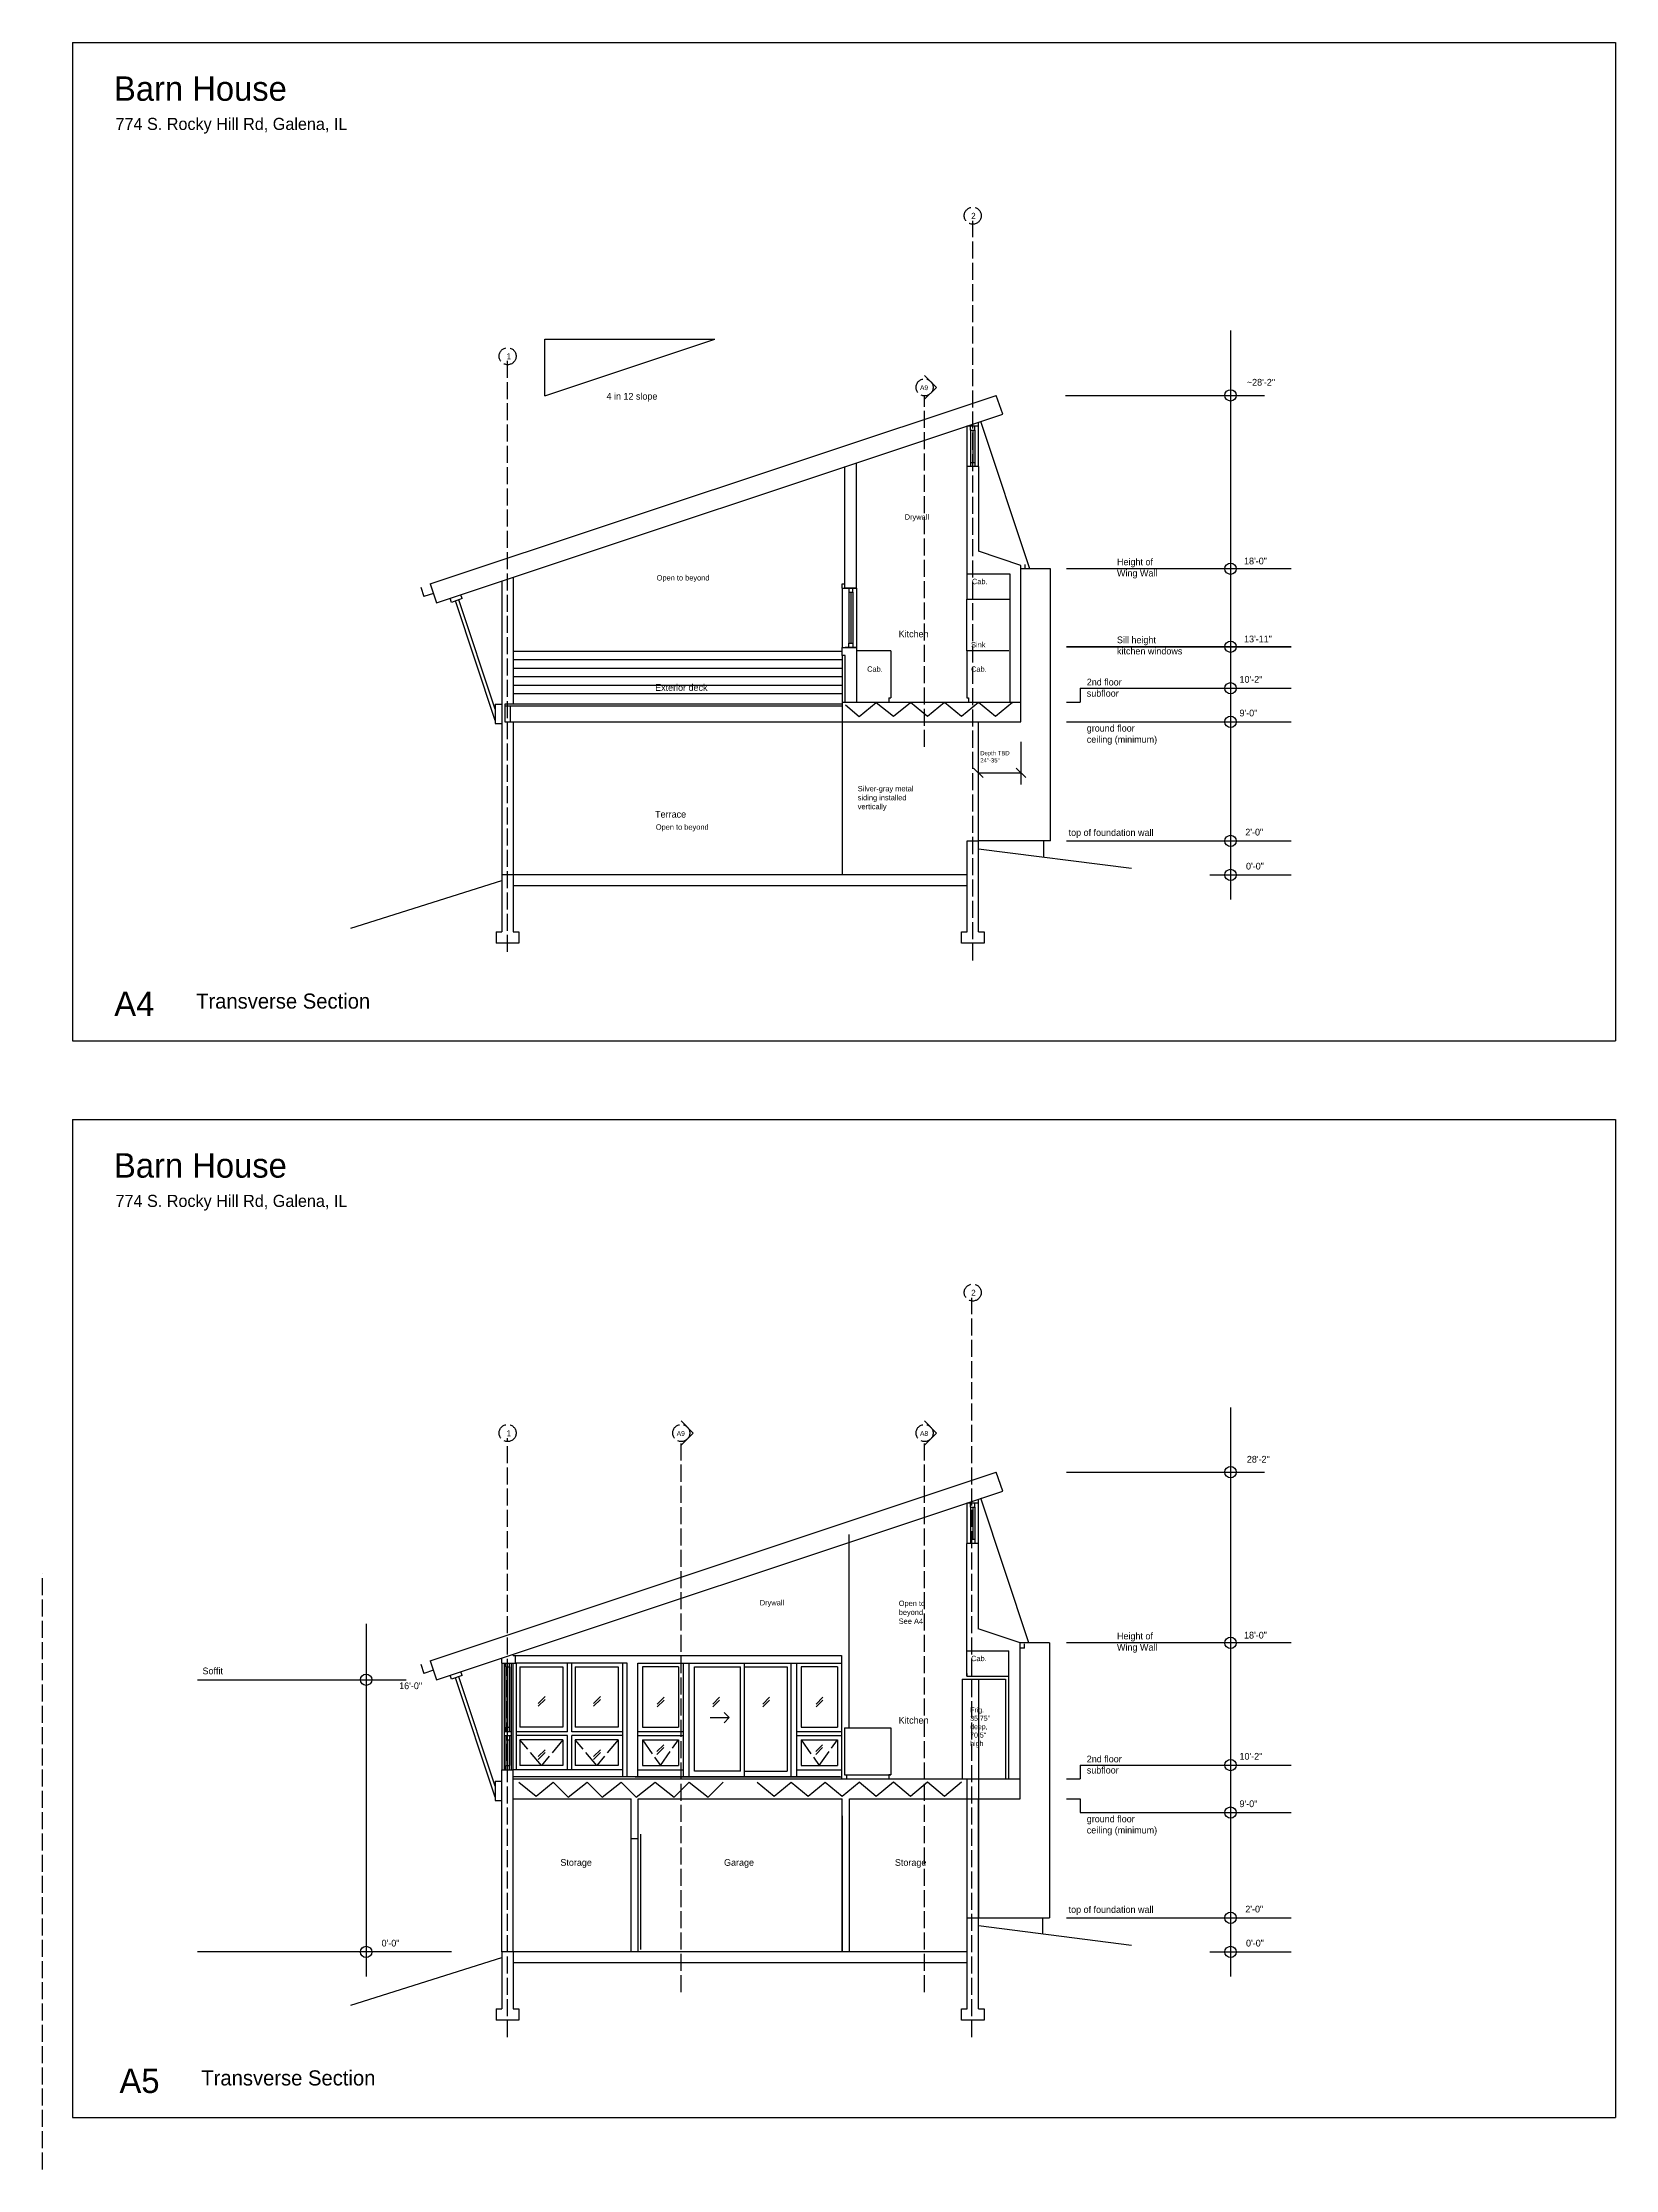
# Model space of a CAD drawing. Header units: inches. Extents: x 967 to 5652, y 0 to 2983.
# Drawn here: x 2145 to 3254, y 1483 to 2983 of the extents above; entities that cross this region are included whole.
import ezdxf

# ---------------------------------------------------------------- set-up
doc = ezdxf.new("R2010")
doc.units = ezdxf.units.IN
doc.header["$MEASUREMENT"] = 0
doc.linetypes.add('ACAD_ISO02W100', pattern=[15, 12, -3])
for name, color, linetype in [('const', 7, 'Continuous'), ('e1', 7, 'Continuous'), ('e2', 251, 'Continuous'), ('grid', 252, 'ACAD_ISO02W100'), ('millwork', 253, 'Continuous'), ('soffit', 253, 'ACAD_ISO02W100'), ('walls', 7, 'Continuous')]:
    doc.layers.add(name, color=color, linetype=linetype)

msp = doc.modelspace()

# ---------------------------------------------------------------- linework, layer by layer
for p, q in [((2166, 2982.6), (3254, 2982.6)), ((2166, 2982.6), (2166, 2278.6)), ((3254, 2982.6), (3254, 2278.6)), ((2166, 2783.6), (2166, 2278.6)), ((2796.8, 2419.5), (2804.8, 2419.5)), ((2166, 2278.6), (2836.2, 2278.6)), ((2166, 2278.6), (3254, 2278.6)), ((2166, 2223.1), (3254, 2223.1)), ((2166, 2223.1), (2166, 1519.1)), ((3254, 2223.1), (3254, 1519.1)), ((2166, 2024.1), (2166, 1519.1)), ((2796.8, 1659.9), (2804.8, 1659.9)), ((2166, 1519.1), (2836.2, 1519.1)), ((2166, 1519.1), (3254, 1519.1))]:
    msp.add_line(p, q)
at = {"layer": 'e1'}
for p, q in [((2800.8, 2709.2), (2800.8, 2686.5)), ((2804.8, 2683.5), (2796.7, 2683.5)), ((2796.7, 2683.5), (2796.7, 2590)), ((2804.8, 2683.5), (2804.9, 2623.8)), ((2804.8, 2683.5), (2804.8, 2683.5)), ((2834.8, 2503.5), (2834.8, 2613.8)), ((2837.8, 2611.5), (2834.8, 2611.5)), ((2837.8, 2611.5), (2837.8, 2614.5)), ((2411.6, 2598.6), (2413.8, 2591.9)), ((2418.2, 2600.8), (2422.6, 2587.5)), ((2708.8, 2600.9), (2710.7, 2600.9)), ((2708.9, 2597.9), (2718.8, 2597.9)), ((2718.8, 2597.9), (2710.8, 2597.9)), ((2713.3, 2597.9), (2713.3, 2594.9)), ((2716.3, 2594.9), (2716.3, 2597.9)), ((2796.8, 2608), (2826.9, 2608)), ((2826.9, 2608), (2826.9, 2517.5)), ((2713.3, 2594.9), (2716.3, 2594.9)), ((2714.8, 2594.9), (2714.8, 2558.9)), ((2796.7, 2590), (2826.8, 2590)), ((2708.8, 2555.9), (2719.1, 2555.9)), ((2710.8, 2550.4), (2708.8, 2550.4)), ((2718.8, 2555.9), (2710.9, 2555.9)), ((2713.3, 2555.9), (2713.3, 2558.9)), ((2713.3, 2558.9), (2716.3, 2558.9)), ((2716.3, 2558.9), (2716.3, 2555.9)), ((2743.1, 2553.5), (2719.1, 2553.5)), ((2743.1, 2553.5), (2743.1, 2520.5)), ((2826.3, 2553.5), (2796.7, 2553.5)), ((2796.7, 2553.5), (2796.7, 2520.5)), ((2741.6, 2520.5), (2743.1, 2520.5)), ((2741.6, 2520.5), (2741.6, 2517.5)), ((2796.7, 2520.5), (2797.8, 2520.5)), ((2797.8, 2520.5), (2797.8, 2517.5)), ((2708.8, 2516), (2470.8, 2516)), ((2470.8, 2516), (2470.8, 2503.5)), ((2708.8, 2514.5), (2470.8, 2514.5)), ((2474.8, 2503.5), (2474.8, 2514.5)), ((2708.8, 2517.5), (2708.8, 2503.5)), ((2800.8, 1949.6), (2800.8, 1927)), ((2796.7, 1848.4), (2796.7, 1924)), ((2804.8, 1924), (2796.7, 1924)), ((2804.7, 1924), (2804.7, 1863.9)), ((2804.8, 1924), (2804.8, 1924)), ((2796.7, 1830.4), (2796.7, 1848.4)), ((2796.7, 1848.4), (2826.3, 1848.4)), ((2834.3, 1743.9), (2834.3, 1854)), ((2837.3, 1850.2), (2834.3, 1850.2)), ((2837.3, 1850.2), (2837.3, 1853.2)), ((2411.6, 1839), (2413.8, 1832.4)), ((2418.2, 1841.2), (2422.6, 1827.9)), ((2472.8, 1837), (2472.8, 1794.5)), ((2476.8, 1845), (2478.3, 1845)), ((2796.7, 1832.4), (2796.7, 1830.4)), ((2796.7, 1830.4), (2826.3, 1830.4)), ((2793.4, 1828.4), (2823.9, 1828.4)), ((2793.4, 1828.4), (2793.4, 1757.9)), ((2823.9, 1828.4), (2823.9, 1757.9)), ((2470.3, 1791.5), (2470.3, 1788.5)), ((2472.8, 1785.5), (2472.8, 1767.4)), ((2475.3, 1791.5), (2475.3, 1788.5)), ((2710.3, 1793.9), (2710.3, 1760.9)), ((2710.3, 1793.9), (2743, 1793.9)), ((2743, 1793.9), (2743, 1760.9)), ((2710.3, 1760.9), (2711.8, 1760.9)), ((2711.8, 1760.9), (2711.8, 1757.9)), ((2743, 1760.9), (2741.5, 1760.9)), ((2741.5, 1760.9), (2741.5, 1757.9)), ((2708.8, 1635.9), (2708.8, 1727.9)), ((2713.8, 1635.9), (2713.8, 1727.9)), ((2559.8, 1635.9), (2559.8, 1715.9)), ((2564.8, 1635.9), (2564.8, 1715.9))]:
    msp.add_line(p, q, dxfattribs=at)
at = {"layer": 'e2'}
for p, q in [((2982.6, 2779.5), (2982.6, 2378.1)), ((2866.1, 2733.8), (3006.5, 2733.8)), ((2841.1, 2611.5), (2806.4, 2715.4)), ((2796.7, 2712.2), (2796.7, 2683.5)), ((2799.3, 2709.2), (2799.3, 2686.5)), ((2802.3, 2709.2), (2802.3, 2686.5)), ((2804.8, 2683.5), (2804.8, 2712.2)), ((2855.6, 2611.5), (2834.8, 2611.5)), ((2855.6, 2419.5), (2855.6, 2611.5)), ((3025.4, 2611.5), (2866.9, 2611.5)), ((2708.8, 2597.9), (2708.8, 2555.9)), ((2718.8, 2597.9), (2718.8, 2555.9)), ((2433.2, 2587.8), (2432.2, 2590.7)), ((2440.8, 2590.4), (2433.2, 2587.8)), ((2464.1, 2504.5), (2436, 2588.8)), ((2464.1, 2512.4), (2438.4, 2589.6)), ((2440.8, 2590.4), (2439.8, 2593.2)), ((2713.3, 2594.9), (2713.3, 2558.9)), ((2716.3, 2594.9), (2716.3, 2558.9)), ((2796.7, 2553.5), (2796.7, 2590)), ((2476.8, 2553.4), (2708.8, 2553.4)), ((2708.8, 2550.4), (2708.8, 2517.5)), ((2866.9, 2556.5), (3025.4, 2556.5)), ((3025.4, 2556.5), (2866.9, 2556.5)), ((2476.8, 2547.4), (2708.8, 2547.4)), ((2476.8, 2541.4), (2708.8, 2541.4)), ((2476.8, 2535.4), (2708.8, 2535.4)), ((2476.8, 2529.4), (2708.8, 2529.4)), ((2476.8, 2523.4), (2708.8, 2523.4)), ((2876.5, 2527.2), (3025.4, 2527.2)), ((2876.5, 2527.2), (2876.5, 2517.5)), ((2711, 2515.4), (2720.8, 2507.2)), ((2720.8, 2507.2), (2732.8, 2517.2)), ((2732.8, 2517.2), (2744.8, 2507.5)), ((2744.8, 2507.5), (2756.8, 2517.2)), ((2756.8, 2517.5), (2768.8, 2507.5)), ((2768.8, 2507.5), (2780.8, 2517.5)), ((2780.8, 2517.5), (2792.8, 2507.5)), ((2792.8, 2507.5), (2804.8, 2517.5)), ((2804.8, 2517.5), (2816.8, 2507.5)), ((2816.8, 2507.5), (2828.8, 2517.5)), ((2866.9, 2517.5), (2876.5, 2517.5)), ((2474.8, 2503.5), (2708.8, 2503.5)), ((2708.8, 2503.5), (2708.8, 2395.5)), ((2804.8, 2419.5), (2804.8, 2503.5)), ((2866.9, 2503.5), (2876.5, 2503.5)), ((2876.5, 2503.5), (3025.4, 2503.5)), ((2834.8, 2489.5), (2834.8, 2459.4)), ((2801.4, 2470.9), (2808.2, 2464.2)), ((2804.8, 2467.6), (2834.8, 2467.6)), ((2831.4, 2470.9), (2838.2, 2464.2)), ((2855.6, 2419.5), (2804.8, 2419.5)), ((2850.6, 2419.5), (2850.6, 2408.2)), ((2866.9, 2419.5), (3025.4, 2419.5)), ((2967.9, 2395.5), (3025.4, 2395.5)), ((2982.6, 2019.9), (2982.6, 1618.5)), ((2866.9, 1974.3), (3006.5, 1974.3)), ((2796.7, 1952.6), (2796.7, 1924)), ((2804.8, 1924), (2804.8, 1952.6)), ((2840.4, 1853.9), (2806.4, 1955.9)), ((2799.3, 1949.6), (2799.3, 1927)), ((2802.3, 1949.6), (2802.3, 1927)), ((2713.3, 1930.3), (2713.3, 1793.9)), ((2373, 1867.3), (2373, 1618.5)), ((2855, 1853.9), (2834.3, 1853.9)), ((2855, 1853.9), (2855, 1659.9)), ((3025.4, 1853.9), (2866.9, 1853.9)), ((2433.2, 1828.3), (2432.2, 1831.1)), ((2440.8, 1830.8), (2433.2, 1828.3)), ((2440.8, 1830.8), (2439.8, 1833.7)), ((2468.8, 1839.5), (2468.8, 1764.4)), ((2470.3, 1839.5), (2470.3, 1791.5)), ((2471.6, 1837), (2471.6, 1791.5)), ((2474.1, 1837), (2474.1, 1791.5)), ((2475.3, 1839.5), (2475.3, 1791.5)), ((2476.8, 1764.4), (2476.8, 1839.5)), ((2478.3, 1845), (2708.3, 1845)), ((2551.5, 1839.5), (2478.3, 1839.5)), ((2557, 1839.5), (2478.3, 1839.5)), ((2479, 1764.4), (2479, 1839.5)), ((2481.5, 1837), (2511.8, 1837)), ((2481.5, 1837), (2481.5, 1794.5)), ((2511.8, 1837), (2511.8, 1794.5)), ((2515, 1791.2), (2515, 1839.2)), ((2518, 1791.2), (2518, 1839.2)), ((2520.5, 1837), (2520.5, 1794.5)), ((2520.5, 1837), (2550.8, 1837)), ((2550.8, 1837), (2550.8, 1794.5)), ((2554, 1759.5), (2554, 1839.5)), ((2557, 1759.5), (2557, 1839.5)), ((2564.5, 1759.5), (2564.5, 1839.5)), ((2564.5, 1759.5), (2564.5, 1839.5)), ((2564.5, 1839.5), (2708.3, 1839.5)), ((2593.3, 1837), (2567.8, 1837)), ((2567.8, 1837), (2567.8, 1794.5)), ((2593.3, 1837), (2593.3, 1794.5)), ((2596.5, 1839.5), (2596.5, 1759.5)), ((2600.5, 1839.5), (2600.5, 1759.5)), ((2604.6, 1763.5), (2604.6, 1837)), ((2604.6, 1837), (2636.9, 1837)), ((2636.9, 1763.5), (2636.9, 1837)), ((2639.9, 1759.5), (2639.9, 1839.5)), ((2639.9, 1837), (2670, 1837)), ((2670, 1837), (2670, 1763.5)), ((2672.5, 1839.5), (2672.5, 1759.5)), ((2676.5, 1839.5), (2676.5, 1759.5)), ((2705.3, 1837), (2679.8, 1837)), ((2679.8, 1837), (2679.8, 1794.5)), ((2705.3, 1837), (2705.3, 1794.5)), ((2708.3, 1845), (2708.3, 1757.9)), ((2254, 1827.9), (2393.1, 1827.9)), ((2393.1, 1827.9), (2401.3, 1827.9)), ((2464.1, 1745), (2436, 1829.2)), ((2464.1, 1752.9), (2438.4, 1830)), ((2494.4, 1811.2), (2499.2, 1816)), ((2533.4, 1811.2), (2538.2, 1816)), ((2578.3, 1810.7), (2583.1, 1815.5)), ((2617.5, 1810.7), (2622.3, 1815.5)), ((2652.7, 1810.7), (2657.5, 1815.5)), ((2690.3, 1810.7), (2695.1, 1815.5)), ((2804.8, 1827.9), (2804.8, 1659.9)), ((2494.4, 1809.2), (2499.2, 1814)), ((2533.4, 1809.2), (2538.2, 1814)), ((2578.3, 1808.7), (2583.1, 1813.5)), ((2615.7, 1801.2), (2629.1, 1801.2)), ((2617.5, 1808.7), (2622.3, 1813.5)), ((2629.1, 1801.2), (2625.4, 1804.9)), ((2629.1, 1801.2), (2625.4, 1797.5)), ((2652.7, 1808.7), (2657.5, 1813.5)), ((2690.3, 1808.7), (2695.1, 1813.5)), ((2470.3, 1788.5), (2470.3, 1764.4)), ((2471.6, 1785.5), (2471.6, 1767.4)), ((2474.1, 1785.5), (2474.1, 1767.4)), ((2475.3, 1788.5), (2475.3, 1764.4)), ((2515, 1791.2), (2479, 1791.2)), ((2515, 1788.5), (2479, 1788.5)), ((2511.8, 1794.5), (2481.5, 1794.5)), ((2511.8, 1785.5), (2481.5, 1785.5)), ((2481.5, 1785.5), (2481.5, 1767.4)), ((2511.8, 1785.5), (2511.8, 1767.4)), ((2515, 1764.4), (2515, 1788.5)), ((2554, 1791.2), (2518, 1791.2)), ((2518, 1764.4), (2518, 1788.5)), ((2554, 1788.5), (2518, 1788.5)), ((2550.8, 1794.5), (2520.5, 1794.5)), ((2520.5, 1785.5), (2520.5, 1767.4)), ((2550.8, 1785.5), (2520.5, 1785.5)), ((2550.8, 1785.5), (2550.8, 1767.4)), ((2564.5, 1791.5), (2596.5, 1791.5)), ((2564.5, 1788.5), (2596.5, 1788.5)), ((2567.8, 1794.5), (2593.3, 1794.5)), ((2567.8, 1785.5), (2567.8, 1767.4)), ((2567.8, 1785.5), (2593.3, 1785.5)), ((2593.3, 1785.5), (2593.3, 1767.4)), ((2676.5, 1791.5), (2708.5, 1791.5)), ((2676.5, 1788.5), (2708.5, 1788.5)), ((2679.8, 1794.5), (2705.3, 1794.5)), ((2679.8, 1785.5), (2679.8, 1767.4)), ((2679.8, 1785.5), (2705.3, 1785.5)), ((2705.3, 1785.5), (2705.3, 1767.4)), ((2494.4, 1773.7), (2499.2, 1778.5)), ((2494.4, 1771.7), (2499.2, 1776.5)), ((2533.4, 1773.7), (2538.2, 1778.5)), ((2533.4, 1771.7), (2538.2, 1776.5)), ((2578.1, 1777.2), (2582.9, 1782)), ((2578.1, 1775.2), (2582.9, 1780)), ((2690.1, 1777.2), (2694.9, 1782)), ((2690.1, 1775.2), (2694.9, 1780)), ((2554, 1764.4), (2476.5, 1764.4)), ((2707.4, 1759.5), (2476.6, 1759.5)), ((2562.8, 1759.5), (2476.8, 1759.5)), ((2480.8, 1755.7), (2492.8, 1745.7)), ((2511.8, 1767.4), (2481.5, 1767.4)), ((2492.8, 1745.7), (2504.8, 1755.7)), ((2504.8, 1755.7), (2515.4, 1745.1)), ((2515.4, 1745.1), (2528.8, 1755.7)), ((2550.8, 1767.4), (2520.5, 1767.4)), ((2528.8, 1755.7), (2539.4, 1745.1)), ((2539.4, 1745.1), (2552.8, 1755.7)), ((2552.8, 1755.7), (2563.4, 1745.1)), ((2562.8, 1759.5), (2708.3, 1759.5)), ((2563.4, 1745.1), (2576.8, 1755.7)), ((2564.5, 1764.4), (2596.5, 1764.4)), ((2567.8, 1767.4), (2593.3, 1767.4)), ((2576.8, 1755.7), (2590.3, 1745.1)), ((2590.3, 1745.1), (2600.8, 1755.7)), ((2600.8, 1755.7), (2614.3, 1745.1)), ((2636.9, 1763.5), (2604.6, 1763.5)), ((2614.3, 1745.1), (2624.8, 1755.7)), ((2639.9, 1763.5), (2670, 1763.5)), ((2648.8, 1755.7), (2660.8, 1745.7)), ((2660.8, 1745.7), (2672.8, 1755.7)), ((2672.8, 1755.7), (2684.8, 1745.7)), ((2676.5, 1764.4), (2708.5, 1764.4)), ((2679.8, 1767.4), (2705.3, 1767.4)), ((2684.8, 1745.7), (2696.8, 1755.7)), ((2696.8, 1755.7), (2708.8, 1745.9)), ((2708.3, 1760.9), (2708.3, 1757.9)), ((2708.8, 1745.9), (2720.8, 1755.7)), ((2711.8, 1760.9), (2741.5, 1760.9)), ((2720.8, 1755.9), (2732.8, 1745.9)), ((2732.8, 1745.9), (2744.8, 1755.9)), ((2741.5, 1760.9), (2743, 1760.9)), ((2744.8, 1755.9), (2756.8, 1745.9)), ((2756.8, 1745.9), (2768.8, 1755.9)), ((2768.8, 1755.9), (2780.8, 1745.9)), ((2780.8, 1745.9), (2792.8, 1755.9)), ((2796.8, 1743.9), (2796.8, 1757.9)), ((2866.9, 1757.9), (2876.5, 1757.9)), ((2876.5, 1767.7), (3025.4, 1767.7)), ((2876.5, 1767.7), (2876.5, 1757.9)), ((2866.9, 1743.9), (2876.5, 1743.9)), ((2876.5, 1743.9), (2876.5, 1734.2)), ((2876.5, 1734.2), (3025.4, 1734.2)), ((2804.8, 1659.9), (2855, 1659.9)), ((2850, 1659.9), (2850, 1648.8)), ((2866.9, 1660), (3025.4, 1660)), ((2433.2, 1635.9), (2254, 1635.9)), ((2967.9, 1635.9), (3025.4, 1635.9))]:
    msp.add_line(p, q, dxfattribs=at)
for centre in [(2982.6, 2733.8), (2982.6, 2611.5), (2982.6, 2556.5), (2982.6, 2527.2), (2982.6, 2503.5), (2982.6, 2419.5), (2982.6, 2395.5), (2982.6, 1974.3), (2982.6, 1853.9), (2373, 1827.9), (2982.6, 1767.7), (2982.6, 1734.2), (2982.6, 1660), (2373, 1635.9), (2982.6, 1635.9)]:
    msp.add_circle(centre, 4, dxfattribs=at)
at = {"layer": 'grid'}
for p, q in [((2800.8, 2335.3), (2800.8, 2856.9)), ((2472.8, 2341.2), (2472.8, 2761.3)), ((2766.8, 2485.8), (2766.8, 2733.4)), ((2800.2, 1575.7), (2800.2, 2097.3)), ((2472.8, 1575.7), (2472.8, 1998.2)), ((2595.2, 1607.6), (2595.2, 1995.9)), ((2766.8, 1607.6), (2766.8, 1995.9)), ((2144.8, 1482.5), (2144.8, 1902.7))]:
    msp.add_line(p, q, dxfattribs=at)
for centre in [(2800.8, 2860.5), (2472.8, 2761.4), (2766.8, 2739.4), (2800.8, 2101), (2472.8, 2001.9), (2595.2, 2001.9), (2766.8, 2001.9)]:
    msp.add_circle(centre, 6, dxfattribs=at)
at = {"layer": 'millwork'}
for p, q in [((2499, 2763.5), (2499, 2773.5)), ((2499, 2773.5), (2619, 2773.5)), ((2499, 2733.5), (2499, 2773.5)), ((2499, 2753.5), (2499, 2763.5)), ((2499, 2753.5), (2499, 2753.5)), ((2468.8, 2602.9), (2468.8, 2395.5)), ((2476.8, 2605.5), (2476.8, 2516)), ((2464.1, 2515.9), (2464.1, 2502.3)), ((2464.1, 2515.9), (2468.6, 2515.9)), ((2464.1, 2502.3), (2468.6, 2502.3)), ((2476.8, 2503.5), (2476.8, 2395.5)), ((2464.1, 1756.3), (2464.1, 1742.7)), ((2464.1, 1756.3), (2468.6, 1756.3)), ((2464.1, 1742.7), (2468.6, 1742.7))]:
    msp.add_line(p, q, dxfattribs=at)
at = {"layer": 'soffit'}
for p, q in [((2496.6, 1767.4), (2481.5, 1785.5)), ((2511.8, 1785.5), (2496.6, 1767.4)), ((2535.6, 1767.4), (2520.5, 1785.5)), ((2550.8, 1785.5), (2535.6, 1767.4)), ((2567.8, 1785.5), (2580.5, 1767.4)), ((2580.5, 1767.4), (2593.3, 1785.5)), ((2679.8, 1785.5), (2692.5, 1767.4)), ((2692.5, 1767.4), (2705.3, 1785.5))]:
    msp.add_line(p, q, dxfattribs=at)
at = {"layer": 'walls'}
for p, q in [((2499, 2733.5), (2619, 2773.5)), ((2766.8, 2747.9), (2775.3, 2739.4)), ((2418.2, 2600.8), (2817.4, 2733.8)), ((2766.8, 2731), (2775.3, 2739.4)), ((2821.9, 2720.6), (2817.4, 2733.8)), ((2422.6, 2587.5), (2821.9, 2720.6)), ((2796.7, 2712.2), (2804.8, 2712.2)), ((2799.3, 2709.2), (2799.3, 2712.2)), ((2799.3, 2709.2), (2802.3, 2709.2)), ((2802.3, 2709.2), (2802.3, 2712.2)), ((2804.8, 2712.2), (2804.8, 2714.9)), ((2718.8, 2597.9), (2718.8, 2686.2)), ((2799.3, 2686.5), (2802.3, 2686.5)), ((2799.3, 2686.5), (2799.3, 2683.5)), ((2802.3, 2686.5), (2802.3, 2683.5)), ((2710.7, 2597.9), (2710.7, 2683.5)), ((2834.8, 2613.8), (2804.9, 2623.8)), ((2708.8, 2597.9), (2708.8, 2600.9)), ((2420.4, 2594.1), (2413.8, 2591.9)), ((2708.8, 2550.4), (2708.8, 2555.9)), ((2710.8, 2517.5), (2710.8, 2550.4)), ((2719.1, 2517.5), (2719.1, 2555.9)), ((2708.8, 2517.5), (2834.8, 2517.5)), ((2470.8, 2503.5), (2474.8, 2503.5)), ((2708.8, 2503.5), (2834.8, 2503.5)), ((2796.8, 2355.5), (2796.8, 2419.5)), ((2804.8, 2355.5), (2804.8, 2419.5)), ((2804.8, 2414), (2912.7, 2400.3)), ((2362.3, 2358), (2468.8, 2391.5)), ((2796.8, 2395.5), (2468.8, 2395.5)), ((2468.8, 2395.5), (2468.8, 2376)), ((2468.8, 2392.7), (2468.8, 2355.5)), ((2476.8, 2395.5), (2476.8, 2355.5)), ((2476.8, 2388), (2796.8, 2388)), ((2464.8, 2355.5), (2468.8, 2355.5)), ((2464.8, 2355.5), (2464.8, 2347.5)), ((2476.8, 2355.5), (2480.8, 2355.5)), ((2480.8, 2355.5), (2480.8, 2347.5)), ((2792.8, 2355.5), (2796.8, 2355.5)), ((2792.8, 2347.5), (2792.8, 2355.5)), ((2804.8, 2355.5), (2808.8, 2355.5)), ((2808.8, 2355.5), (2808.8, 2347.5)), ((2480.8, 2347.5), (2464.8, 2347.5)), ((2468.8, 2347.5), (2464.8, 2347.5)), ((2808.8, 2347.5), (2792.8, 2347.5)), ((2595.2, 2010.4), (2603.7, 2001.9)), ((2766.8, 2010.4), (2775.3, 2001.9)), ((2595.2, 1993.4), (2603.7, 2001.9)), ((2766.8, 1993.4), (2775.3, 2001.9)), ((2418.2, 1841.2), (2817.4, 1974.3)), ((2821.9, 1961), (2817.4, 1974.3)), ((2422.6, 1827.9), (2821.9, 1961)), ((2796.7, 1952.6), (2804.8, 1952.6)), ((2799.3, 1949.6), (2799.3, 1952.6)), ((2802.3, 1949.6), (2802.3, 1952.6)), ((2804.8, 1952.6), (2804.8, 1955.3)), ((2799.3, 1949.6), (2802.3, 1949.6)), ((2799.3, 1927), (2802.3, 1927)), ((2799.3, 1927), (2799.3, 1924)), ((2802.3, 1927), (2802.3, 1924)), ((2834.3, 1854), (2804.7, 1863.9)), ((2476.8, 1845), (2476.8, 1846)), ((2826.3, 1757.9), (2826.3, 1848.4)), ((2420.4, 1834.6), (2413.8, 1832.4)), ((2468.8, 1839.5), (2468.8, 1843.3)), ((2468.8, 1839.5), (2478.3, 1839.5)), ((2471.6, 1837), (2471.6, 1839.5)), ((2471.6, 1837), (2474.1, 1837)), ((2472.8, 1837), (2472.8, 1813.1)), ((2474.1, 1837), (2474.1, 1839.5)), ((2478.3, 1839.5), (2478.3, 1845)), ((2472.8, 1808.2), (2472.8, 1794.5)), ((2470.3, 1791.5), (2475.3, 1791.5)), ((2470.3, 1788.5), (2475.3, 1788.5)), ((2471.6, 1794.5), (2474.1, 1794.5)), ((2471.6, 1791.5), (2471.6, 1794.5)), ((2471.6, 1788.5), (2471.6, 1785.5)), ((2471.6, 1785.5), (2474.1, 1785.5)), ((2474.1, 1791.5), (2474.1, 1794.5)), ((2474.1, 1788.5), (2474.1, 1785.5)), ((2564.5, 1791.9), (2564.5, 1797.5)), ((2468.8, 1635.9), (2468.8, 1764.4)), ((2468.8, 1764.4), (2476.8, 1764.4)), ((2471.6, 1767.4), (2474.1, 1767.4)), ((2471.6, 1764.4), (2471.6, 1767.4)), ((2474.1, 1764.4), (2474.1, 1767.4)), ((2476.8, 1635.9), (2476.8, 1764.4)), ((2476.8, 1757.9), (2834.3, 1757.9)), ((2476.8, 1743.9), (2559.8, 1743.9)), ((2559.8, 1715.9), (2559.8, 1743.9)), ((2564.8, 1743.9), (2708.8, 1743.9)), ((2564.8, 1715.9), (2564.8, 1743.9)), ((2708.8, 1727.9), (2708.8, 1743.9)), ((2713.8, 1743.9), (2834.3, 1743.9)), ((2713.8, 1727.9), (2713.8, 1743.9)), ((2796.8, 1659.9), (2796.8, 1743.9)), ((2804.8, 1659.9), (2804.8, 1743.9)), ((2708.8, 1731.9), (2708.8, 1635.9)), ((2559.8, 1715.9), (2564.8, 1715.9)), ((2566.6, 1718.9), (2566.6, 1637.6)), ((2796.8, 1595.9), (2796.8, 1659.9)), ((2804.8, 1595.9), (2804.8, 1659.9)), ((2804.8, 1654.5), (2912.7, 1640.8)), ((2796.8, 1635.9), (2468.8, 1635.9)), ((2468.8, 1635.9), (2468.8, 1616.4)), ((2476.8, 1635.9), (2476.8, 1595.9)), ((2362.3, 1598.4), (2468.8, 1631.9)), ((2468.8, 1633.1), (2468.8, 1595.9)), ((2476.8, 1628.4), (2796.8, 1628.4)), ((2464.8, 1595.9), (2468.8, 1595.9)), ((2464.8, 1595.9), (2464.8, 1587.9)), ((2476.8, 1595.9), (2480.8, 1595.9)), ((2480.8, 1595.9), (2480.8, 1587.9)), ((2792.8, 1595.9), (2796.8, 1595.9)), ((2792.8, 1587.9), (2792.8, 1595.9)), ((2804.8, 1595.9), (2808.8, 1595.9)), ((2808.8, 1595.9), (2808.8, 1587.9)), ((2480.8, 1587.9), (2464.8, 1587.9)), ((2468.8, 1587.9), (2464.8, 1587.9)), ((2808.8, 1587.9), (2792.8, 1587.9))]:
    msp.add_line(p, q, dxfattribs=at)

# ---------------------------------------------------------------- texts
at = {"layer": 'const', "attachment_point": 1}
for s, insert, char_height, width in [('Barn House', (2195.2, 2958.8), 17.26, 6582.049), ('774 S. Rocky Hill Rd, Galena, IL', (2196.3, 2929.5), 8.525, 3250.395), ('2', (2799.7, 2862.5), 4.26, 1625.197), ('1', (2472.1, 2763.5), 4.26, 1625.197), ('~28\'-2"', (2994.1, 2745.4), 4.74, 1805.775), ('4 in 12 slope', (2542.5, 2735.5), 4.736, 1805.775), ('A9', (2763.6, 2740.9), 3.41, 1300.158), ('Drywall', (2752.8, 2649.9), 3.79, 1444.62), ('Height of \\PWing Wall', (2902.5, 2618.7), 4.74, 1805.775), ('18\'-0"', (2992.1, 2619.3), 4.74, 1805.775), ('Open to beyond', (2577.9, 2607), 3.789, 1444.62), ('Cab.', (2800.2, 2604.4), 3.79, 1444.62), ('Kitchen', (2748.5, 2567.9), 4.74, 1805.775), ('Sink', (2799.6, 2559.8), 3.79, 1444.62), ('Sill height^Jkitchen windows', (2902.5, 2563.7), 4.736, 1805.775), ('13\'-11"', (2992.1, 2564.3), 4.74, 1805.775), ('Cab.', (2726.3, 2542.6), 3.79, 1444.62), ('Cab.', (2799.6, 2542.6), 3.79, 1444.62), ('10\'-2"', (2988.9, 2535.8), 4.74, 1805.775), ('Exterior deck', (2576.8, 2530.1), 4.736, 1805.775), ('2nd floor^Jsubfloor', (2881.2, 2533.9), 4.736, 1805.775), ('9\'-0"', (2988.9, 2512.1), 4.74, 1805.775), ('ground floor^Jceiling (minimum)', (2881.2, 2501.4), 4.736, 1805.775), ('\\PDepth TBD^J24"-35"', (2806.1, 2488), 3.031, 1155.696), ('\\PSilver-gray metal^Jsiding installed^Jvertically', (2719.7, 2464.6), 3.789, 1444.62), ('Terrace', (2576.8, 2440.7), 4.74, 1805.775), ('Open to beyond', (2577.3, 2431.2), 3.789, 1444.62), ('top of foundation wall', (2868.4, 2427.8), 4.736, 1805.775), ('2\'-0"', (2993, 2428.1), 4.74, 1805.775), ('0\'-0"', (2993.5, 2404.1), 4.74, 1805.775), ('A4', (2195.4, 2313.3), 17.26, 6582.049), ('Transverse Section', (2253.1, 2311.9), 10.656, 4062.993), ('Barn House', (2195.2, 2199.3), 17.26, 6582.049), ('774 S. Rocky Hill Rd, Galena, IL', (2196.3, 2169.9), 8.525, 3250.395), ('2', (2799.7, 2103), 4.26, 1625.197), ('1', (2472.1, 2003.9), 4.26, 1625.197), ('A9', (2592, 2003.3), 3.41, 1300.158), ('A8', (2763.6, 2003.3), 3.41, 1300.158), ('28\'-2"', (2994.1, 1985.8), 4.74, 1805.775), ('Drywall', (2650.6, 1884.1), 3.79, 1444.62), ('Open to^Jbeyond^JSee A4', (2748.6, 1883.7), 3.789, 1444.62), ('Height of \\PWing Wall', (2902.5, 1861.1), 4.74, 1805.775), ('18\'-0"', (2992.1, 1861.7), 4.74, 1805.775), ('Soffit', (2257.6, 1836.5), 4.74, 1805.775), ('Cab.', (2799.6, 1844.8), 3.79, 1444.62), ('16\'-0"', (2396.3, 1826), 4.74, 1805.775), ('Kitchen', (2748.5, 1801.7), 4.74, 1805.775), ('Frig.^J35.75"^Jdeep,^J70.5"^Jhigh', (2799, 1808.4), 3.552, 1354.331), ('2nd floor^Jsubfloor', (2881.2, 1774.4), 4.736, 1805.775), ('10\'-2"', (2988.9, 1776.3), 4.74, 1805.775), ('9\'-0"', (2988.9, 1742.8), 4.74, 1805.775), ('ground floor^Jceiling (minimum)', (2881.2, 1732.1), 4.736, 1805.775), ('Storage', (2510, 1701.4), 4.74, 1805.775), ('Garage', (2625.4, 1701.4), 4.74, 1805.775), ('Storage', (2745.9, 1701.4), 4.74, 1805.775), ('top of foundation wall', (2868.4, 1668.2), 4.736, 1805.775), ('2\'-0"', (2993, 1668.5), 4.74, 1805.775), ('0\'-0"', (2383.9, 1644.5), 4.74, 1805.775), ('0\'-0"', (2993.5, 1644.5), 4.74, 1805.775), ('A5', (2199.1, 1553.7), 17.26, 6582.049), ('Transverse Section', (2256.8, 1552.4), 10.656, 4062.993)]:
    msp.add_mtext(s, dxfattribs=dict(at, insert=insert, char_height=char_height, width=width))

doc.saveas('drawing.dxf')
